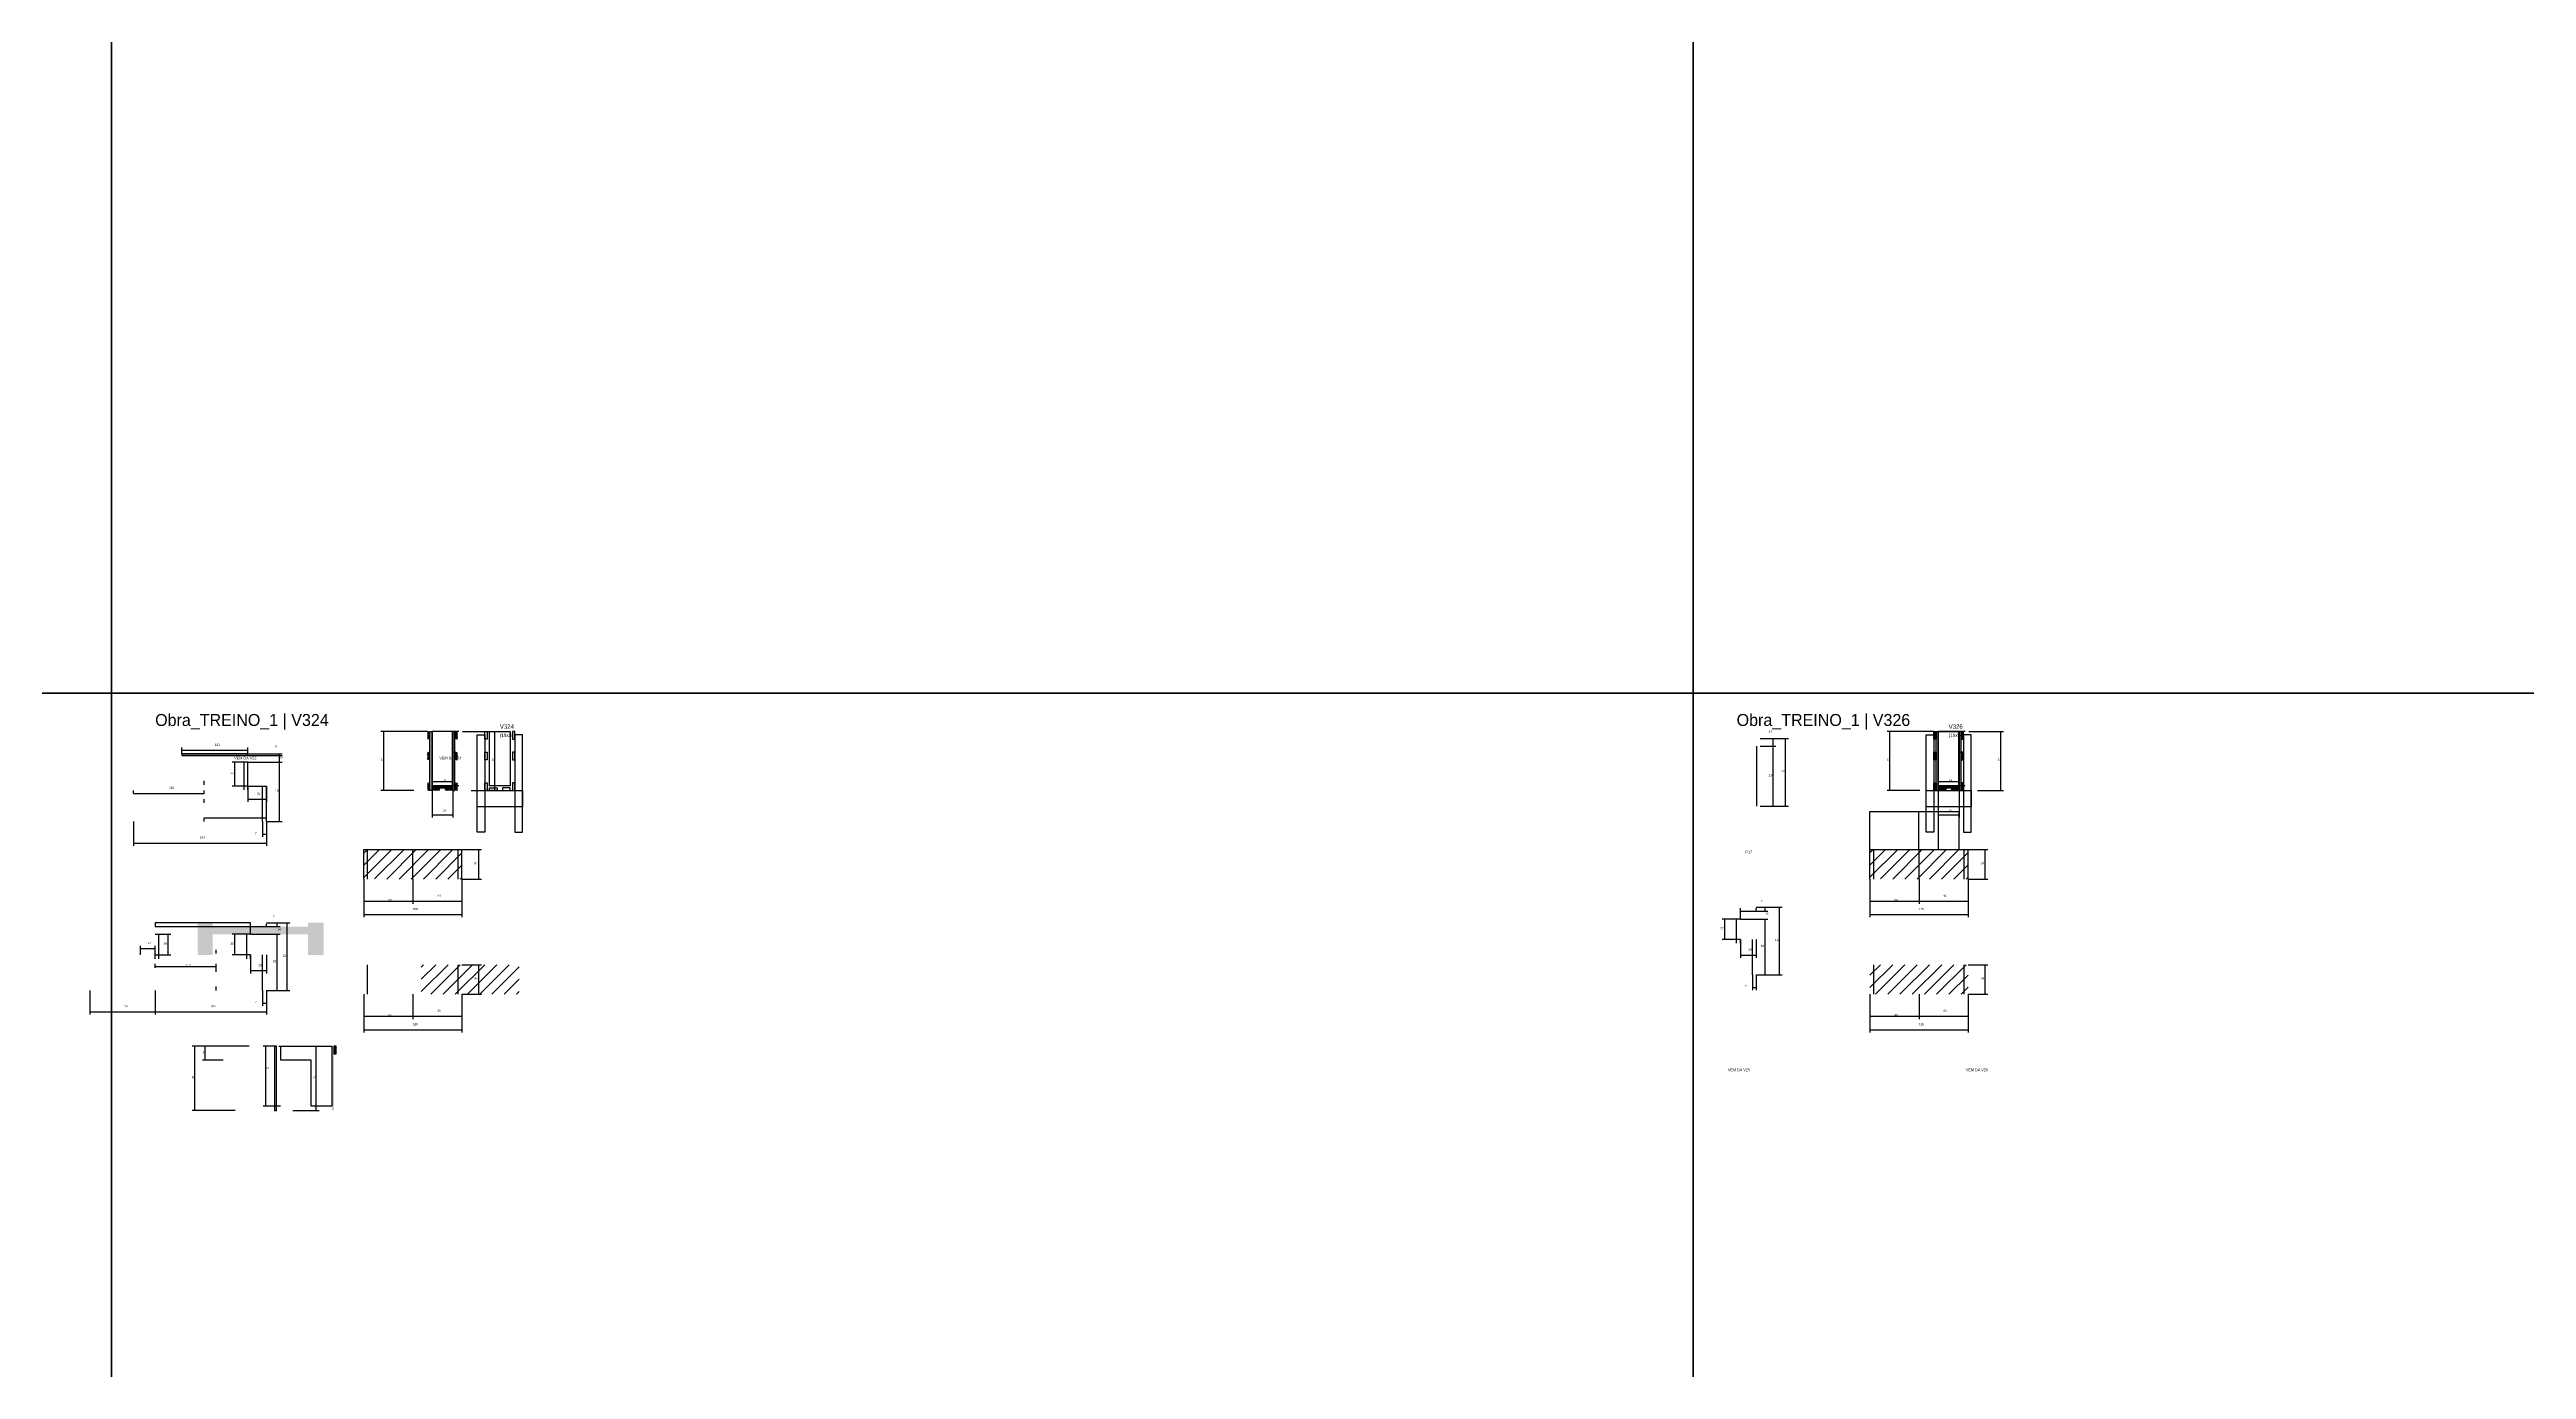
# Model space of a CAD drawing. Header units: metres. Extents: x -132 to 34800, y -36000 to 1848.
# Drawn here: x 2786 to 7328, y -3040 to -620 of the extents above; entities that cross this region are included whole.
import ezdxf

# ---------------------------------------------------------------- set-up
doc = ezdxf.new("R2010")
doc.units = ezdxf.units.M
for name, color, linetype in [('CELL_BORDER', 8, 'Continuous'), ('CONCRETO', 251, 'Continuous'), ('COTA', 4, 'Continuous'), ('Cota Seção (2x)', 4, 'Continuous'), ('Hachura', 253, 'Continuous'), ('LABEL_ID', 3, 'Continuous'), ('Madeira', 126, 'Continuous'), ('NOMENCLATURA', 7, 'Continuous'), ('Painéis', 200, 'Continuous'), ('REAPROVEITAMENTO', 251, 'Continuous'), ('SARR_2.2x7', 40, 'Continuous'), ('SARR_3.5x7', 81, 'Continuous'), ('Texto Seção', 7, 'Continuous')]:
    doc.layers.add(name, color=color, linetype=linetype)

msp = doc.modelspace()

# ---------------------------------------------------------------- hatches: boundary and pattern name
at = {"layer": 'COTA'}
h = msp.add_hatch(dxfattribs=at)
h.set_pattern_fill('AR-CONC', scale=0.03)
h.paths.add_polyline_path([(3260.2, -2241.7), (3085.2, -2241.7), (3085.2, -2241.7), (3085.2, -2279.7), (3085.2, -2279.7), (3058.2, -2279.7), (3058.2, -2279.7), (3058.2, -2220.7), (3058.2, -2220.7), (3085.2, -2221.6), (3085.2, -2221.6), (3085.2, -2227.7), (3085.2, -2227.7), (3260.2, -2227.7), (3260.2, -2227.7), (3260.2, -2220.7), (3260.2, -2220.7), (3289.2, -2220.7), (3289.2, -2220.7), (3289.2, -2279.7), (3289.2, -2279.7), (3260.2, -2279.7), (3260.2, -2279.7), (3260.2, -2241.7)])
at = {"layer": 'Hachura'}
h = msp.add_hatch(dxfattribs=at)
h.set_pattern_fill('ANSI31', scale=0.5)
h.paths.add_polyline_path([(3483.8, -1884), (3479.4, -1884), (3479.4, -1884), (3479.4, -1870), (3479.4, -1870), (3483.8, -1870), (3483.8, -1870), (3483.8, -1884)])
h = msp.add_hatch(color=8, dxfattribs=at)
h.dxf.hatch_style = 1
h.paths.add_polyline_path([(3487.8, -1870), (3483.8, -1870), (3483.8, -1870), (3483.8, -1978), (3483.8, -1978), (3487.8, -1978), (3487.8, -1978), (3487.8, -1870)])
h = msp.add_hatch(color=8, dxfattribs=at)
h.dxf.hatch_style = 1
h.paths.add_polyline_path([(3529.8, -1870), (3525.8, -1870), (3525.8, -1870), (3525.8, -1978), (3525.8, -1978), (3529.8, -1978), (3529.8, -1978), (3529.8, -1870)])
h = msp.add_hatch(dxfattribs=at)
h.set_pattern_fill('ANSI31', scale=0.5)
h.paths.add_polyline_path([(3529.8, -1884), (3534.2, -1884), (3534.2, -1884), (3534.2, -1870), (3534.2, -1870), (3529.8, -1870), (3529.8, -1870), (3529.8, -1884)])
h = msp.add_hatch(dxfattribs=at)
h.set_pattern_fill('ANSI31', scale=0.5)
h.paths.add_polyline_path([(6245.8, -1884), (6241.4, -1884), (6241.4, -1884), (6241.4, -1870), (6241.4, -1870), (6245.8, -1870), (6245.8, -1870), (6245.8, -1884)])
h = msp.add_hatch(color=8, dxfattribs=at)
h.dxf.hatch_style = 1
h.paths.add_polyline_path([(6249.8, -1870), (6245.8, -1870), (6245.8, -1870), (6245.8, -1978), (6245.8, -1978), (6249.8, -1978), (6249.8, -1978), (6249.8, -1870)])
h = msp.add_hatch(color=8, dxfattribs=at)
h.dxf.hatch_style = 1
h.paths.add_polyline_path([(6291.8, -1870), (6287.8, -1870), (6287.8, -1870), (6287.8, -1978), (6287.8, -1978), (6291.8, -1978), (6291.8, -1978), (6291.8, -1870)])
h = msp.add_hatch(dxfattribs=at)
h.set_pattern_fill('ANSI31', scale=0.5)
h.paths.add_polyline_path([(6291.8, -1884), (6296.2, -1884), (6296.2, -1884), (6296.2, -1870), (6296.2, -1870), (6291.8, -1870), (6291.8, -1870), (6291.8, -1884)])
h = msp.add_hatch(dxfattribs=at)
h.set_pattern_fill('ANSI31', scale=0.5)
h.paths.add_polyline_path([(3483.8, -1922), (3479.4, -1922), (3479.4, -1922), (3479.4, -1908), (3479.4, -1908), (3483.8, -1908), (3483.8, -1908), (3483.8, -1922)])
h = msp.add_hatch(dxfattribs=at)
h.set_pattern_fill('ANSI31', scale=0.5)
h.paths.add_polyline_path([(3529.8, -1922), (3534.2, -1922), (3534.2, -1922), (3534.2, -1908), (3534.2, -1908), (3529.8, -1908), (3529.8, -1908), (3529.8, -1922)])
h = msp.add_hatch(dxfattribs=at)
h.set_pattern_fill('ANSI31', scale=0.5)
h.paths.add_polyline_path([(6245.8, -1922), (6241.4, -1922), (6241.4, -1922), (6241.4, -1908), (6241.4, -1908), (6245.8, -1908), (6245.8, -1908), (6245.8, -1922)])
h = msp.add_hatch(dxfattribs=at)
h.set_pattern_fill('ANSI31', scale=0.5)
h.paths.add_polyline_path([(6291.8, -1922), (6296.2, -1922), (6296.2, -1922), (6296.2, -1908), (6296.2, -1908), (6291.8, -1908), (6291.8, -1908), (6291.8, -1922)])
h = msp.add_hatch(dxfattribs=at)
h.set_pattern_fill('ANSI31', scale=0.5)
h.paths.add_polyline_path([(3483.8, -1978), (3479.4, -1978), (3479.4, -1978), (3479.4, -1964), (3479.4, -1964), (3483.8, -1964), (3483.8, -1964), (3483.8, -1978)])
h = msp.add_hatch(color=8, dxfattribs=at)
h.dxf.hatch_style = 1
h.paths.add_polyline_path([(3525.8, -1973.6), (3525.8, -1970), (3525.8, -1970), (3487.8, -1970), (3487.8, -1970), (3487.8, -1973.6), (3487.8, -1973.6), (3525.8, -1973.6)])
h = msp.add_hatch(dxfattribs=at)
h.set_pattern_fill('ANSI31', scale=0.5)
h.paths.add_polyline_path([(3487.8, -1978), (3487.8, -1973.6), (3487.8, -1973.6), (3501.8, -1973.6), (3501.8, -1973.6), (3501.8, -1978), (3501.8, -1978), (3487.8, -1978)])
h = msp.add_hatch(dxfattribs=at)
h.set_pattern_fill('ANSI31', scale=0.5)
h.paths.add_polyline_path([(3525.8, -1978), (3525.8, -1973.6), (3525.8, -1973.6), (3511.8, -1973.6), (3511.8, -1973.6), (3511.8, -1978), (3511.8, -1978), (3525.8, -1978)])
h = msp.add_hatch(dxfattribs=at)
h.set_pattern_fill('ANSI31', scale=0.5)
h.paths.add_polyline_path([(3529.8, -1978), (3534.2, -1978), (3534.2, -1978), (3534.2, -1964), (3534.2, -1964), (3529.8, -1964), (3529.8, -1964), (3529.8, -1978)])
h = msp.add_hatch(dxfattribs=at)
h.set_pattern_fill('ANSI31', scale=0.5)
h.paths.add_polyline_path([(6245.8, -1978), (6241.4, -1978), (6241.4, -1978), (6241.4, -1964), (6241.4, -1964), (6245.8, -1964), (6245.8, -1964), (6245.8, -1978)])
h = msp.add_hatch(color=8, dxfattribs=at)
h.dxf.hatch_style = 1
h.paths.add_polyline_path([(6287.8, -1973.6), (6287.8, -1970), (6287.8, -1970), (6249.8, -1970), (6249.8, -1970), (6249.8, -1973.6), (6249.8, -1973.6), (6287.8, -1973.6)])
h = msp.add_hatch(dxfattribs=at)
h.set_pattern_fill('ANSI31', scale=0.5)
h.paths.add_polyline_path([(6249.8, -1978), (6249.8, -1973.6), (6249.8, -1973.6), (6263.8, -1973.6), (6263.8, -1973.6), (6263.8, -1978), (6263.8, -1978), (6249.8, -1978)])
h = msp.add_hatch(dxfattribs=at)
h.set_pattern_fill('ANSI31', scale=0.5)
h.paths.add_polyline_path([(6287.8, -1978), (6287.8, -1973.6), (6287.8, -1973.6), (6273.8, -1973.6), (6273.8, -1973.6), (6273.8, -1978), (6273.8, -1978), (6287.8, -1978)])
h = msp.add_hatch(dxfattribs=at)
h.set_pattern_fill('ANSI31', scale=0.5)
h.paths.add_polyline_path([(6291.8, -1978), (6296.2, -1978), (6296.2, -1978), (6296.2, -1964), (6296.2, -1964), (6291.8, -1964), (6291.8, -1964), (6291.8, -1978)])
h = msp.add_hatch(color=8, dxfattribs=at)
h.dxf.hatch_style = 1
h.paths.add_polyline_path([(3307.9, -2446.9), (3303.9, -2446.9), (3303.9, -2446.9), (3303.9, -2564.9), (3303.9, -2564.9), (3307.9, -2564.9), (3307.9, -2564.9), (3307.9, -2446.9)])
h = msp.add_hatch(dxfattribs=at)
h.set_pattern_fill('ANSI31', scale=0.5)
h.paths.add_polyline_path([(3307.9, -2460.9), (3312.2, -2460.9), (3312.2, -2460.9), (3312.2, -2446.9), (3312.2, -2446.9), (3307.9, -2446.9), (3307.9, -2446.9), (3307.9, -2460.9)])
at = {"layer": 'REAPROVEITAMENTO'}
h = msp.add_hatch(dxfattribs=at)
h.set_pattern_fill('ANSI31', scale=5)
h.paths.add_polyline_path([(3542.5, -2140.7), (3542.5, -2086.6), (3542.5, -2086.6), (3362.5, -2086.4), (3362.5, -2086.4), (3362.5, -2140.5), (3362.5, -2140.5), (3542.5, -2140.7)])
h = msp.add_hatch(dxfattribs=at)
h.set_pattern_fill('ANSI31', scale=5)
h.paths.add_polyline_path([(6304.5, -2140.7), (6304.5, -2086.6), (6304.5, -2086.6), (6124.5, -2086.4), (6124.5, -2086.4), (6124.5, -2140.5), (6124.5, -2140.5), (6304.5, -2140.7)])
h = msp.add_hatch(dxfattribs=at)
h.set_pattern_fill('ANSI31', scale=5)
h.paths.add_polyline_path([(3647.8, -2351.9), (3647.8, -2297.7), (3647.8, -2297.7), (3467.8, -2297.6), (3467.8, -2297.6), (3467.8, -2351.7), (3467.8, -2351.7), (3647.8, -2351.9)])
h = msp.add_hatch(dxfattribs=at)
h.set_pattern_fill('ANSI31', scale=5)
h.paths.add_polyline_path([(6304.5, -2351.9), (6304.5, -2297.7), (6304.5, -2297.7), (6124.5, -2297.6), (6124.5, -2297.6), (6124.5, -2351.7), (6124.5, -2351.7), (6304.5, -2351.9)])

# ---------------------------------------------------------------- linework, layer by layer
at = {"layer": 'CELL_BORDER'}
for points in [[(0, -1800), (2900, -1800), (2900, 0), (0, 0)], [(2900, -1800), (5800, -1800), (5800, 0), (2900, 0)], [(5800, -1800), (8700, -1800), (8700, 0), (5800, 0)], [(0, -3600), (2900, -3600), (2900, -1800), (0, -1800)], [(2900, -3600), (5800, -3600), (5800, -1800), (2900, -1800)], [(5800, -3600), (8700, -3600), (8700, -1800), (5800, -1800)]]:
    msp.add_lwpolyline(points, close=True, dxfattribs=at)
at = {"layer": 'CONCRETO'}
for points in [[(3487.8, -1970), (3525.8, -1970), (3525.8, -1870), (3487.8, -1870)], [(3593.1, -1870), (3593.1, -1870), (3631.1, -1870), (3631.1, -1898), (3631.1, -1898), (3631.1, -1970), (3593.1, -1970), (3593.1, -1870)], [(6249.8, -1870), (6249.8, -1870), (6287.8, -1870), (6287.8, -1898), (6287.8, -1898), (6287.8, -1970), (6249.8, -1970), (6249.8, -1870)], [(6249.8, -1970), (6287.8, -1970), (6287.8, -1870), (6249.8, -1870)], [(3210.2, -2472.9), (3210.2, -2446.9), (3265.9, -2446.9), (3265.9, -2446.9), (3303.9, -2446.9), (3303.9, -2556.9), (3265.9, -2556.9), (3265.9, -2472.9)]]:
    msp.add_lwpolyline(points, close=True, dxfattribs=at)
at = {"layer": 'COTA'}
for p, q in [((3029, -1911.2), (3029, -1899.6)), ((3029, -1904.6), (3150, -1904.6)), ((3150, -1911.2), (3150, -1899.6)), ((3479.4, -1870), (3394.1, -1870)), ((3399.1, -1978), (3399.1, -1870)), ((3543.8, -1870), (3607.7, -1870)), ((3602.7, -1978), (3602.7, -1870)), ((5923.3, -1883.2), (5951.7, -1883.2)), ((5923.3, -1883.2), (5974.8, -1883.2)), ((5923.3, -1897.2), (5951.7, -1897.2)), ((5923.3, -1897.2), (5951.7, -1897.2)), ((5946.7, -1897.2), (5946.7, -1883.2)), ((5946.7, -2007.2), (5946.7, -1897.2)), ((5969.8, -2007.2), (5969.8, -1883.2)), ((6241.4, -1870), (6156.1, -1870)), ((6161.1, -1978), (6161.1, -1870)), ((6305.8, -1870), (6369.6, -1870)), ((6364.6, -1978), (6364.6, -1870)), ((3150, -1911.2), (3213.1, -1911.2)), ((3150, -1914.2), (3213.1, -1914.2)), ((3150, -1914.2), (3213.1, -1914.2)), ((3150, -1926.2), (3213.1, -1926.2)), ((3150, -1926.2), (3213.1, -1926.2)), ((3208.1, -1914.2), (3208.1, -1911.2)), ((3208.1, -1926.2), (3208.1, -1914.2)), ((3208.1, -2035.2), (3208.1, -1926.2)), ((3454.2, -1978), (3394.1, -1978)), ((3487.8, -1978), (3487.8, -2027.7)), ((3525.8, -1978), (3525.8, -2027.7)), ((3559.4, -1978), (3607.7, -1978)), ((6216.2, -1978), (6156.1, -1978)), ((6249.8, -1978), (6249.8, -2027.7)), ((6287.8, -1978), (6287.8, -2027.7)), ((6321.4, -1978), (6369.6, -1978)), ((2940, -2035.2), (2940, -2079.6)), ((3177, -2035.2), (3177, -2063.4)), ((3184, -2035.2), (3184, -2079.6)), ((3184, -2035.2), (3213.1, -2035.2)), ((3184, -2035.2), (3184, -2063.4)), ((3487.8, -2022.7), (3525.8, -2022.7)), ((5923.3, -2007.2), (5951.7, -2007.2)), ((5923.3, -2007.2), (5974.8, -2007.2)), ((6249.8, -2022.7), (6287.8, -2022.7)), ((2940, -2074.6), (3184, -2074.6)), ((3177, -2058.4), (3184, -2058.4)), ((3542.5, -2086.6), (3578.7, -2086.6)), ((3573.7, -2140.6), (3573.7, -2086.6)), ((6304.5, -2086.6), (6340.6, -2086.6)), ((6335.6, -2140.6), (6335.6, -2086.6)), ((3362.5, -2140.6), (3362.5, -2186.2)), ((3362.5, -2140.6), (3362.5, -2210.7)), ((3452.5, -2140.6), (3452.5, -2186.2)), ((3452.5, -2140.6), (3452.5, -2186.2)), ((3542.5, -2140.6), (3542.5, -2186.2)), ((3542.5, -2140.6), (3542.5, -2210.7)), ((3542.5, -2140.6), (3578.7, -2140.6)), ((6124.5, -2140.6), (6124.5, -2186.2)), ((6124.5, -2140.6), (6124.5, -2210.7)), ((6214.5, -2140.6), (6214.5, -2186.2)), ((6214.5, -2140.6), (6214.5, -2186.2)), ((6304.5, -2140.6), (6304.5, -2186.2)), ((6304.5, -2140.6), (6304.5, -2210.7)), ((6304.5, -2140.6), (6340.6, -2140.6)), ((3155, -2241.7), (3155, -2222.7)), ((3184, -2220.7), (3209, -2220.7)), ((3184, -2227.7), (3184, -2222.7)), ((3204, -2227.7), (3204, -2220.7)), ((3362.5, -2181.2), (3452.5, -2181.2)), ((3362.5, -2205.7), (3542.5, -2205.7)), ((3452.5, -2181.2), (3542.5, -2181.2)), ((5887, -2214.2), (5887, -2194.2)), ((5887, -2199.2), (5916, -2199.2)), ((5887, -2214.2), (5937.5, -2214.2)), ((5916, -2192.2), (5937.5, -2192.2)), ((5916, -2199.2), (5916, -2194.2)), ((5916, -2199.2), (5937.5, -2199.2)), ((5932.5, -2199.2), (5932.5, -2192.2)), ((5932.5, -2316.2), (5932.5, -2214.2)), ((6124.5, -2181.2), (6214.5, -2181.2)), ((6124.5, -2205.7), (6304.5, -2205.7)), ((6214.5, -2181.2), (6304.5, -2181.2)), ((3155, -2227.7), (3184, -2227.7)), ((3155, -2241.7), (3209, -2241.7)), ((3184, -2227.7), (3209, -2227.7)), ((3204, -2344.7), (3204, -2241.7)), ((3542.5, -2297.8), (3578.7, -2297.8)), ((3573.7, -2351.8), (3573.7, -2297.8)), ((5909, -2316.2), (5909, -2344.4)), ((5916, -2316.2), (5937.5, -2316.2)), ((5916, -2316.2), (5916, -2344.4)), ((6304.5, -2297.8), (6340.6, -2297.8)), ((6335.6, -2351.8), (6335.6, -2297.8)), ((2860, -2344.7), (2860, -2389.1)), ((2980, -2344.7), (2980, -2389.1)), ((3177, -2344.7), (3177, -2372.9)), ((3184, -2344.7), (3209, -2344.7)), ((3184, -2344.7), (3184, -2372.9)), ((3362.5, -2351.8), (3362.5, -2397.3)), ((3362.5, -2351.8), (3362.5, -2421.9)), ((3452.5, -2351.8), (3452.5, -2397.3)), ((3452.5, -2351.8), (3452.5, -2397.3)), ((3542.5, -2351.8), (3542.5, -2397.3)), ((3542.5, -2351.8), (3542.5, -2421.9)), ((3542.5, -2351.8), (3578.7, -2351.8)), ((5909, -2339.4), (5916, -2339.4)), ((6124.5, -2351.8), (6124.5, -2397.3)), ((6124.5, -2351.8), (6124.5, -2421.9)), ((6214.5, -2351.8), (6214.5, -2397.3)), ((6214.5, -2351.8), (6214.5, -2397.3)), ((6304.5, -2351.8), (6304.5, -2397.3)), ((6304.5, -2351.8), (6304.5, -2421.9)), ((6304.5, -2351.8), (6340.6, -2351.8)), ((2860, -2384.1), (2980, -2384.1)), ((3177, -2367.9), (3184, -2367.9)), ((3362.5, -2392.3), (3452.5, -2392.3)), ((3452.5, -2392.3), (3542.5, -2392.3)), ((6124.5, -2392.3), (6214.5, -2392.3)), ((6214.5, -2392.3), (6304.5, -2392.3)), ((3152.6, -2446.9), (3047.7, -2446.9)), ((3052.7, -2564.9), (3052.7, -2446.9)), ((3105, -2446.9), (3067, -2446.9)), ((3072, -2472.9), (3072, -2446.9)), ((3207, -2446.9), (3280.5, -2446.9)), ((3275.5, -2564.9), (3275.5, -2446.9)), ((3362.5, -2416.9), (3542.5, -2416.9)), ((6124.5, -2416.9), (6304.5, -2416.9)), ((3105, -2472.9), (3067, -2472.9)), ((3127, -2564.9), (3047.7, -2564.9)), ((3232.2, -2564.9), (3280.5, -2564.9))]:
    msp.add_line(p, q, dxfattribs=at)
at = {"layer": 'Cota Seção (2x)'}
for p, q in [((3536.8, -1870), (3520.3, -1870)), ((3525.3, -1970), (3525.3, -1870)), ((6298.8, -1870), (6282.3, -1870)), ((6287.3, -1970), (6287.3, -1870)), ((3150, -1926.2), (3121.2, -1926.2)), ((3126.2, -1970.2), (3126.2, -1926.2)), ((2940, -1983.5), (2940, -1978.5)), ((2940, -1983.5), (3070, -1983.5)), ((3070, -1983.5), (3070, -1978.5)), ((3150, -1970.2), (3121.2, -1970.2)), ((3150, -1970.2), (3150, -1999.1)), ((3150, -1994.1), (3184, -1994.1)), ((3184, -1970.2), (3184, -1999.1)), ((3487.8, -1978), (3487.8, -1957)), ((3487.8, -1962), (3525.8, -1962)), ((3536.8, -1970), (3520.3, -1970)), ((3525.8, -1978), (3525.8, -1957)), ((6249.8, -1978), (6249.8, -1957)), ((6249.8, -1962), (6287.8, -1962)), ((6298.8, -1970), (6282.3, -1970)), ((6287.8, -1978), (6287.8, -1957)), ((3184, -2220.7), (3226.9, -2220.7)), ((3221.9, -2344.7), (3221.9, -2220.7)), ((5887, -2214.2), (5853.2, -2214.2)), ((5858.2, -2251.2), (5858.2, -2214.2)), ((5916, -2192.2), (5963.4, -2192.2)), ((5958.4, -2316.2), (5958.4, -2192.2)), ((2953, -2279.7), (2953, -2262.9)), ((2953, -2267.9), (2980, -2267.9)), ((2980, -2241.7), (3008.8, -2241.7)), ((2980, -2279.7), (2980, -2262.9)), ((3003.8, -2279.7), (3003.8, -2241.7)), ((3155, -2241.7), (3121.2, -2241.7)), ((3126.2, -2279.7), (3126.2, -2241.7)), ((5887, -2251.2), (5853.2, -2251.2)), ((5887, -2251.2), (5887, -2285)), ((5916, -2251.2), (5916, -2285)), ((2980, -2279.7), (3008.8, -2279.7)), ((2980, -2303.5), (2980, -2296.1)), ((2980, -2301.1), (3092, -2301.1)), ((3092, -2303.5), (3092, -2296.1)), ((3155, -2279.7), (3121.2, -2279.7)), ((3155, -2279.7), (3155, -2313.5)), ((3155, -2308.5), (3184, -2308.5)), ((3184, -2279.7), (3184, -2313.5)), ((5887, -2280), (5916, -2280)), ((5916, -2316.2), (5963.4, -2316.2)), ((2980, -2344.7), (2980, -2389.1)), ((3184, -2344.7), (3226.9, -2344.7)), ((3184, -2344.7), (3184, -2389.1)), ((2980, -2384.1), (3184, -2384.1)), ((3198.6, -2446.9), (3178.2, -2446.9)), ((3183.2, -2556.9), (3183.2, -2446.9)), ((3209.6, -2556.9), (3178.2, -2556.9))]:
    msp.add_line(p, q, dxfattribs=at)
at = {"layer": 'Madeira'}
for points in [[(3589.1, -1884), (3584.7, -1884), (3584.7, -1870), (3589.1, -1870)], [(3635.1, -1884), (3639.5, -1884), (3639.5, -1870), (3635.1, -1870)], [(6245.8, -1884), (6241.4, -1884), (6241.4, -1870), (6245.8, -1870)], [(6291.8, -1884), (6296.2, -1884), (6296.2, -1870), (6291.8, -1870)], [(3589.1, -1922), (3584.7, -1922), (3584.7, -1908), (3589.1, -1908)], [(3635.1, -1922), (3639.5, -1922), (3639.5, -1908), (3635.1, -1908)], [(6245.8, -1922), (6241.4, -1922), (6241.4, -1908), (6245.8, -1908)], [(6291.8, -1922), (6296.2, -1922), (6296.2, -1908), (6291.8, -1908)], [(3589.1, -1978), (3584.7, -1978), (3584.7, -1964), (3589.1, -1964)], [(3593.1, -1978), (3593.1, -1973.6), (3607.1, -1973.6), (3607.1, -1978)], [(3631.1, -1978), (3631.1, -1973.6), (3617.1, -1973.6), (3617.1, -1978)], [(3635.1, -1978), (3639.5, -1978), (3639.5, -1964), (3635.1, -1964)], [(6245.8, -1978), (6241.4, -1978), (6241.4, -1964), (6245.8, -1964)], [(6249.8, -1978), (6249.8, -1973.6), (6263.8, -1973.6), (6263.8, -1978)], [(6287.8, -1978), (6287.8, -1973.6), (6273.8, -1973.6), (6273.8, -1978)], [(6291.8, -1978), (6296.2, -1978), (6296.2, -1964), (6291.8, -1964)], [(3307.9, -2460.9), (3312.2, -2460.9), (3312.2, -2446.9), (3307.9, -2446.9)]]:
    msp.add_lwpolyline(points, close=True, dxfattribs=at)
at = {"layer": 'Painéis'}
for p, q in [((3487.8, -1978), (3487.8, -1870)), ((3525.8, -1978), (3525.8, -1870)), ((6249.8, -1978), (6249.8, -1870)), ((6287.8, -1978), (6287.8, -1870)), ((3029, -1911.2), (3150, -1911.2)), ((3029, -1914.2), (3150, -1914.2)), ((3150, -1970.2), (3150, -1926.2)), ((3150, -1970.2), (3184, -1970.2)), ((3184, -2035.2), (3184, -1970.2)), ((3487.8, -1970), (3525.8, -1970)), ((3487.8, -1973.6), (3487.8, -1970)), ((3525.8, -1973.6), (3525.8, -1970)), ((6249.8, -1970), (6287.8, -1970)), ((6249.8, -1973.6), (6249.8, -1970)), ((6287.8, -1973.6), (6287.8, -1970)), ((6124.5, -2016.6), (6214.1, -2016.6)), ((6124.5, -2086.6), (6124.5, -2016.6)), ((6214.1, -2086.6), (6214.1, -2016.6)), ((6214.1, -2016.6), (6250.1, -2016.6)), ((6214.1, -2086.6), (6214.1, -2016.6)), ((6250.1, -2086.6), (6250.1, -2016.6)), ((6250.1, -2016.6), (6288.1, -2016.6)), ((6250.1, -2086.6), (6250.1, -2016.6)), ((6288.1, -2086.6), (6288.1, -2016.6)), ((3362.5, -2086.6), (3542.5, -2086.6)), ((3362.5, -2140.6), (3362.5, -2086.6)), ((3452.5, -2140.6), (3452.5, -2086.6)), ((3542.5, -2140.6), (3542.5, -2086.6)), ((6124.5, -2086.6), (6304.5, -2086.6)), ((6124.5, -2140.6), (6124.5, -2086.6)), ((6124.5, -2086.6), (6214.1, -2086.6)), ((6214.1, -2086.6), (6250.1, -2086.6)), ((6214.5, -2140.6), (6214.5, -2086.6)), ((6250.1, -2086.6), (6288.1, -2086.6)), ((6304.5, -2140.6), (6304.5, -2086.6))]:
    msp.add_line(p, q, dxfattribs=at)
for points in [[(3483.8, -1870), (3487.8, -1870), (3487.8, -1978), (3483.8, -1978)], [(3529.8, -1870), (3525.8, -1870), (3525.8, -1978), (3529.8, -1978)], [(6245.8, -1870), (6249.8, -1870), (6249.8, -1978), (6245.8, -1978)], [(6291.8, -1870), (6287.8, -1870), (6287.8, -1978), (6291.8, -1978)], [(3150, -1911.2), (3029, -1911.2), (3029, -1914.2), (3150, -1914.2)], [(3525.8, -1973.6), (3525.8, -1970), (3487.8, -1970), (3487.8, -1973.6)], [(6287.8, -1973.6), (6287.8, -1970), (6249.8, -1970), (6249.8, -1973.6)], [(2980, -2227.7), (3155, -2227.7), (3155, -2220.7), (2980, -2220.7)], [(3202.6, -2446.9), (3198.6, -2446.9), (3198.6, -2564.9), (3202.6, -2564.9)]]:
    msp.add_lwpolyline(points, close=True, dxfattribs=at)
at = {"layer": 'SARR_2.2x7'}
for p, q in [((5916.8, -2007.2), (5916.8, -1897.2)), ((3143, -1977.2), (3143, -1926.2)), ((3070, -1967.8), (3070, -1960.8)), ((3070, -2001.1), (3070, -1994.1)), ((3150, -1977.2), (3150, -1970.2)), ((3177, -2035.2), (3177, -1970.2)), ((3070, -2028.2), (3184, -2028.2)), ((3070, -2035.2), (3070, -2028.2)), ((3369.5, -2140.6), (3369.5, -2086.6)), ((3535.5, -2140.6), (3535.5, -2086.6)), ((6131.5, -2140.6), (6131.5, -2086.6)), ((6297.5, -2140.6), (6297.5, -2086.6)), ((5880, -2258.2), (5880, -2214.2)), ((2987, -2286.7), (2987, -2241.7)), ((3092, -2277.3), (3092, -2270.3)), ((3148, -2286.7), (3148, -2241.7)), ((5887, -2258.2), (5887, -2251.2)), ((5909, -2316.2), (5909, -2251.2)), ((2980, -2286.7), (2980, -2279.7)), ((3092, -2310.5), (3092, -2303.5)), ((3155, -2286.7), (3155, -2279.7)), ((3177, -2344.7), (3177, -2279.7)), ((3369.5, -2351.8), (3369.5, -2297.8)), ((3535.5, -2351.8), (3535.5, -2297.8)), ((6131.5, -2351.8), (6131.5, -2297.8)), ((6297.5, -2351.8), (6297.5, -2297.8)), ((3092, -2344.7), (3092, -2337.7))]:
    msp.add_line(p, q, dxfattribs=at)
at = {"layer": 'SARR_3.5x7'}
for points in [[(3570.7, -1876), (3584.7, -1876), (3584.7, -2054.4), (3570.7, -2054.4)], [(3653.5, -1876), (3639.5, -1876), (3639.5, -2054.4), (3653.5, -2054.4)], [(6227.4, -1876), (6241.4, -1876), (6241.4, -2054.4), (6227.4, -2054.4)], [(6310.2, -1876), (6296.2, -1876), (6296.2, -2054.4), (6310.2, -2054.4)], [(3570.7, -1978), (3653.5, -1978), (3653.5, -2008), (3570.7, -2008)], [(6227.4, -1978), (6310.2, -1978), (6310.2, -2008), (6227.4, -2008)]]:
    msp.add_lwpolyline(points, close=True, dxfattribs=at)

# ---------------------------------------------------------------- texts
at = {"layer": 'COTA'}
for s, p in [('121', (3089.5, -1896.5)), ('3', (3199.9, -1899.1)), ('14', (5938.6, -1872.1)), ('12', (3208.1, -1920.2)), ('54', (3393.6, -1924)), ('54', (3597.2, -1924)), ('110', (5938.6, -1952.2)), ('124', (5961.7, -1945.2)), ('54', (6155.6, -1924)), ('54', (6359.1, -1924)), ('109', (3200, -1980.7)), ('19', (3506.8, -2017.2)), ('19', (6268.8, -2017.2)), ('244', (3062, -2066.5)), ('7', (3163.2, -2058.4)), ('54', (3565.6, -2113.6)), ('54', (6327.5, -2113.6)), ('90', (3407.5, -2181.2)), ('90', (3497.5, -2173)), ('7', (5924.4, -2183.3)), ('90', (6169.5, -2181.2)), ('90', (6259.5, -2173)), ('7', (3196, -2211.8)), ('180', (3452.5, -2197.6)), ('15', (5932.5, -2206.2)), ('180', (6214.5, -2197.6)), ('14', (3204, -2234.7)), ('102', (5924.4, -2265.2)), ('103', (3195.8, -2293.2)), ('54', (3565.6, -2324.8)), ('7', (5895.3, -2339.4)), ('54', (6327.5, -2324.8)), ('120', (2920, -2376)), ('7', (3163.2, -2367.9)), ('90', (3407.5, -2392.3)), ('180', (3452.5, -2408.8)), ('90', (3497.5, -2384.2)), ('90', (6169.5, -2392.3)), ('180', (6214.5, -2408.8)), ('90', (6259.5, -2384.2)), ('13', (3066.5, -2459.9)), ('59', (3047.2, -2505.9)), ('59', (3270, -2505.9))]:
    msp.add_text(s, height=4, dxfattribs=at).set_placement(p)
at = {"layer": 'Cota Seção (2x)'}
for s, p in [('50', (3525.3, -1910)), ('50', (6287.3, -1910)), ('44', (3118.1, -1948.2)), ('130', (3005, -1975.3)), ('34', (3167, -1985.9)), ('19', (3506.8, -1962)), ('19', (6268.8, -1962)), ('27', (2966.5, -2259.8)), ('38', (2995.6, -2260.7)), ('38', (3117.9, -2260.7)), ('37', (5850, -2232.7)), ('29', (5901.5, -2271.9)), ('124', (5950.4, -2254.2)), ('112', (3036.1, -2301.1)), ('29', (3169.5, -2300.4)), ('124', (3213.8, -2282.7)), ('204', (3082, -2376)), ('55', (3183.2, -2488.9))]:
    msp.add_text(s, height=4, dxfattribs=at).set_placement(p)
at = {"layer": 'LABEL_ID'}
for s, p in [('Obra_TREINO_1 | V324', (2980, -1860)), ('Obra_TREINO_1 | V326', (5880, -1860))]:
    msp.add_text(s, height=22, dxfattribs=at).set_placement(p)
at = {"layer": 'NOMENCLATURA'}
msp.add_text('P17', height=5, dxfattribs=at).set_placement((5896.1, -2093.6))
at = {"layer": 'Texto Seção'}
for s, height, p in [('V324', 8, (3612.1, -1865)), ('V326', 8, (6268.8, -1865)), ('(19x50)', 6, (3612.1, -1880)), ('(19x50)', 6, (6268.8, -1880)), ('VEM DA V22', 5, (3125.1, -1921.3)), ('VEM DA V24', 5, (3501.1, -1921.3)), ('VEM DA V25', 5, (5863.9, -2492.9)), ('VEM DA V26', 5, (6300.2, -2492.9))]:
    msp.add_text(s, height=height, dxfattribs=at).set_placement(p)

doc.saveas('drawing.dxf')
